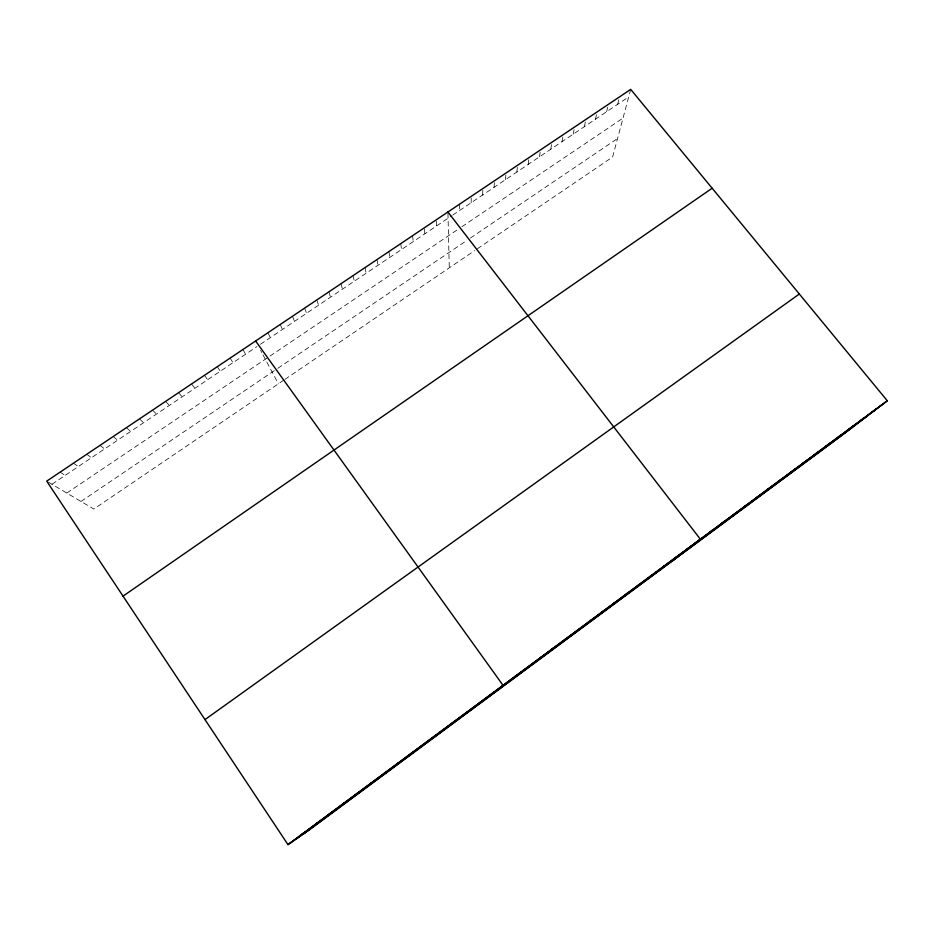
<?xml version="1.0" encoding="UTF-8"?>
<svg xmlns="http://www.w3.org/2000/svg" width="934" height="934" viewBox="0 0 934 934"><rect width="100%" height="100%" fill="white"/><g stroke="black" fill="none" stroke-linecap="round" stroke-linejoin="round"><path stroke-width="0.7" stroke-dasharray="4.67 3.5" d="M471.145 202.725L471.25 197.599M482.633 195.008L482.901 188.528M494.074 187.325L494.483 180.764M505.481 179.667L506.03 173.012M516.864 172.019L517.541 165.295M528.2 164.407L529.018 157.589M539.502 156.819L540.459 149.919M550.768 149.242L551.866 142.272M561.999 141.699L563.225 134.648M573.207 134.181L574.562 127.047M584.369 126.674L585.606 120.673M595.495 119.202L596.849 113.131M606.598 111.753L608.349 104.375M617.654 104.316L619.23 98.117M630.695 89.384L612.599 157.029L475.861 249.81M283.843 380.103L93.809 509.042L47.751 481.769M284.928 379.356L474.706 250.592M80.989 501.441L276.686 369.07M277.818 368.3L466.837 240.447M470.421 238.03L617.561 138.501M66.804 493.047L268.829 356.858M270.008 356.064L459.656 228.223M461.886 226.728L623.013 118.104M51.977 484.267L257.025 346.549M260.376 344.296L451.542 215.894M452.698 215.112L628.687 96.914M60.091 472.149L65.193 475.394M73.447 463.194L78.363 466.545M86.745 454.274L91.497 457.73M100.008 445.378L104.573 448.939M113.212 436.517L117.614 440.183M126.382 427.69L130.608 431.461M139.505 418.887L143.556 422.763M152.581 410.108L156.457 414.089M165.622 401.363L169.323 405.449M178.604 392.654L182.142 396.845M191.552 383.967L194.914 388.264M204.453 375.316L207.652 379.706M217.307 366.688L220.342 371.183M230.126 358.096L232.998 362.684M242.898 349.526L245.595 354.219M260.609 350.367L261.8 352.608M262.991 354.85L278.379 383.804M267.93 332.738L270.323 337.618M280.212 324.495L282.442 329.48M292.435 316.299L294.514 321.366M304.636 308.115L306.55 313.275M316.789 299.966L318.552 305.22M328.896 291.84L330.519 297.175M340.98 283.738L342.439 289.166M353.017 275.658L354.336 281.192M365.007 267.614L366.175 273.23M376.974 259.594L377.99 265.291M388.894 251.596L389.77 257.387M400.779 243.622L401.503 249.506M412.618 235.672L413.202 241.649M424.515 228.97L424.865 233.815M436.26 221.089L436.493 226.005M447.958 213.232L449.277 267.848M459.621 204.149L459.633 210.454"/><path stroke-width="1.4" d="M498.032 690.109L503.041 685.334L255.624 340.992M514.961 676.625L515.685 675.959M527.406 667.401L528.294 666.619M539.805 658.225L540.868 657.314M552.169 649.072L553.383 648.044M564.486 639.942L565.864 638.798M576.757 630.859L578.298 629.598M588.992 621.787L590.697 620.409M601.192 612.762L603.049 611.268M613.334 603.761L615.354 602.15M625.453 594.795L627.625 593.067M637.525 585.851L639.848 584.019M649.55 576.943L652.025 574.994M661.541 568.059L664.167 565.992M673.496 559.209L676.274 557.038M685.404 550.395L688.335 548.106M672.877 560.598L700.348 539.198L447.923 211.995M709.104 532.835L712.327 530.325M720.896 524.102L724.27 521.487M732.641 515.405L736.167 512.673M744.363 506.73L748.029 503.893M756.038 498.079L759.844 495.137M767.666 489.463L771.624 486.416M779.271 480.87L783.369 477.718M790.829 472.312L795.067 469.055M802.353 463.778L806.731 460.415M813.841 455.278L818.359 451.811M825.282 446.802L829.941 443.23M836.689 438.35L841.487 434.672M848.06 429.92L852.999 426.149M859.397 421.526L864.475 417.661M870.698 413.167L875.905 409.185M887.3 400.756L839.561 437.135L308.71 830.349L287.964 844.616L46.7 481.138L630.695 89.384L887.3 400.756L287.964 844.616M290.299 843.005L881.965 404.819M296.849 838.499L866.962 416.249M303.095 834.214L852.579 427.212M204.99 719.612L799.329 294.012M123.031 596.137L712.152 188.224M301.775 834.389L303.924 832.918M315.54 824.197L317.49 822.866M329.247 814.039L331.021 812.849M342.906 803.917L344.494 802.866M356.519 793.842L357.92 792.931M370.086 783.801L371.3 783.019M383.594 773.784L384.621 773.154M397.055 763.814L397.907 763.311M410.47 753.878L411.135 753.516"/></g></svg>
